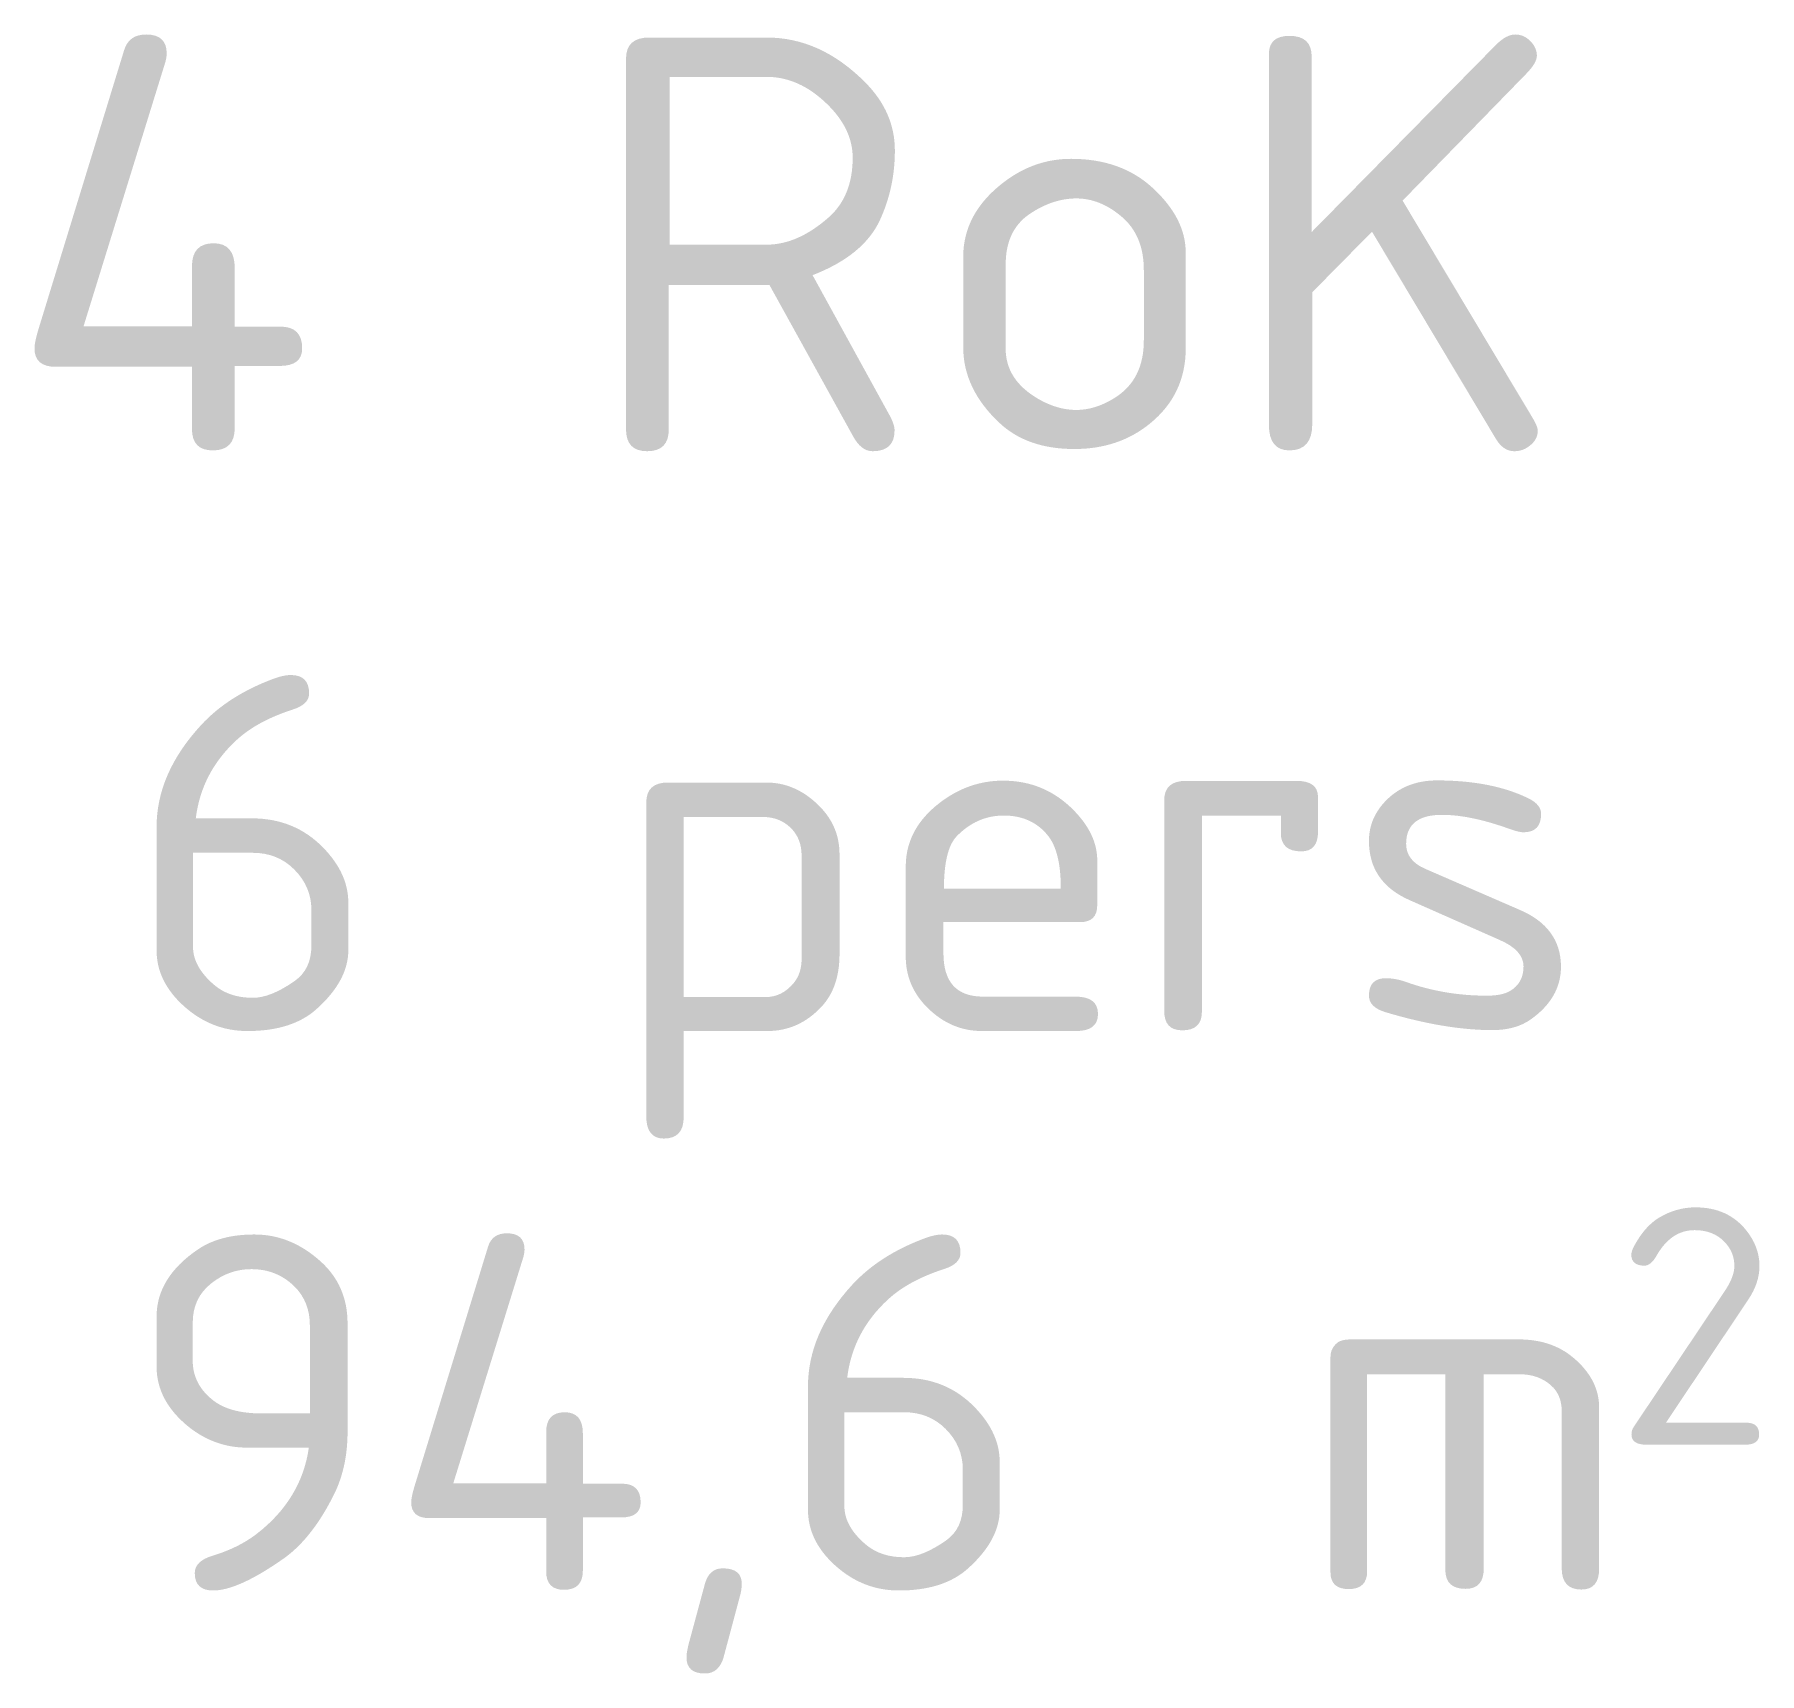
# Model space of a CAD drawing. Header units: millimetres. Extents: x -214 to 76936, y -5099 to 21069.
# Drawn here: x 389 to 1115, y 14781 to 15472 of the extents above; entities that cross this region are included whole.
import ezdxf
from ezdxf.enums import TextEntityAlignment as Align

# ---------------------------------------------------------------- set-up
doc = ezdxf.new("R2010")
doc.units = ezdxf.units.MM
doc.header["$MEASUREMENT"] = 0
doc.layers.add('A-A-BOA----', color=3, linetype='Continuous')
doc.layers.add('A-A-RUA----', color=3, linetype='Continuous', lineweight=0)
doc.styles.add('ISO', font='')
doc.styles.get('ISO').set_extended_font_data('ISOCPEUR')

# ---------------------------------------------------------------- blocks, each defined once
blk = doc.blocks.new('4 RoK_019_6', base_point=(778.22, 15137.96))
at = {"layer": 'A-A-RUA----', "style": 'ISO'}
for tag, height, p in [('ROOM_NAME', 175, (376.22, 15471.18)), ('prefixCustomText', 150, (426.22, 15201.89)), ('DUMMY_378', 100, (1054.33, 14977.61)), ('bFrame', 150, (426.22, 14966.18)), ('DUMMY_377', 150, (825.31, 14966.18))]:
    blk.add_attdef(tag, text='', height=height, dxfattribs=at).set_placement(p, align=Align.TOP_LEFT)

msp = doc.modelspace()

# ---------------------------------------------------------------- block references
at = {"layer": 'A-A-BOA----'}
ref = msp.add_blockref('4 RoK_019_6', (778.22, 15137.96), dxfattribs=at)
ref.add_attrib('ROOM_NAME', '4 RoK', dxfattribs={"layer": 'A-A-RUA----', "color": 7, "height": 175, "style": 'ISO'}).set_placement((376.22, 15471.18), align=Align.TOP_LEFT)
ref.add_attrib('bFrame', '94,6', dxfattribs={"layer": 'A-A-RUA----', "color": 7, "height": 150, "style": 'ISO'}).set_placement((426.22, 14966.18), align=Align.TOP_LEFT)
ref.add_attrib('prefixCustomText', '6 pers', dxfattribs={"layer": 'A-A-RUA----', "color": 7, "height": 150, "style": 'ISO'}).set_placement((426.22, 15201.89), align=Align.TOP_LEFT)
ref.add_attrib('DUMMY_377', ' m', dxfattribs={"layer": 'A-A-RUA----', "color": 7, "height": 150, "style": 'ISO'}).set_placement((825.31, 14966.18), align=Align.TOP_LEFT)
ref.add_attrib('DUMMY_378', '2', dxfattribs={"layer": 'A-A-RUA----', "color": 7, "height": 100, "style": 'ISO'}).set_placement((1054.33, 14977.61), align=Align.TOP_LEFT)

doc.saveas('drawing.dxf')
